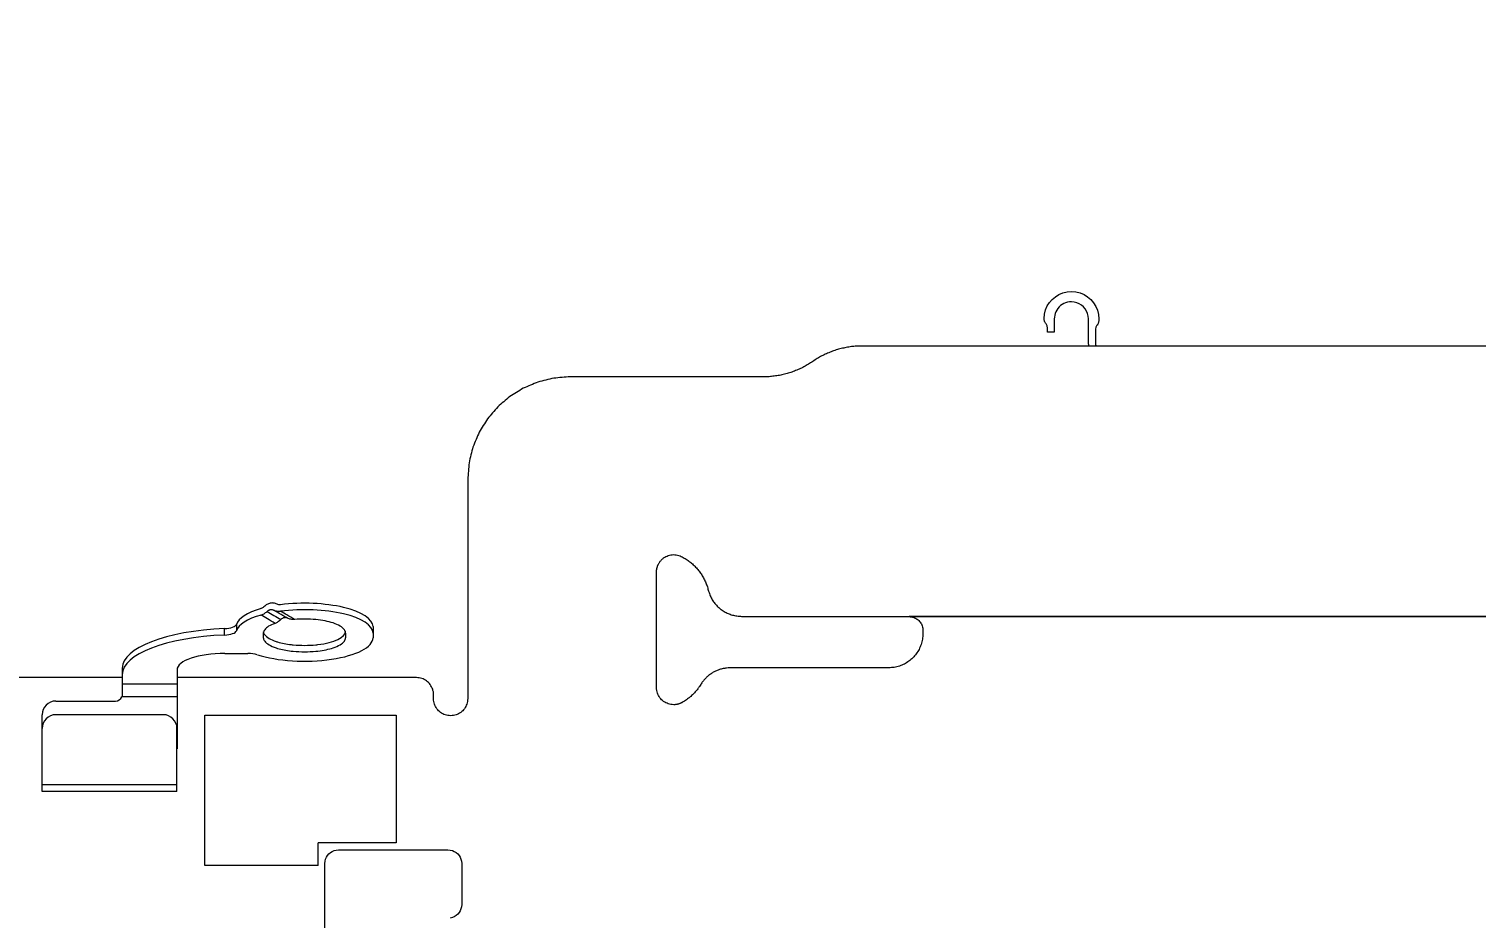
# Model space of a CAD drawing. Header units: millimetres. Extents: x 1863 to 2194, y 977 to 1295.
# Drawn here: x 2062.45 to 2083.59, y 1230.65 to 1243.65 of the extents above; entities that cross this region are included whole.
import ezdxf

# ---------------------------------------------------------------- set-up
doc = ezdxf.new("R2010")
doc.units = ezdxf.units.MM
doc.layers.add('2', color=7, linetype='Continuous', true_color=0xffffff)
doc.layers.add('BMLJ', color=4, linetype='Continuous')
doc.styles.get("Standard").update_dxf_attribs({"font": 'txt', "bigfont": 'gbcbig.shx'})
doc.dimstyles.new('ISO-25', dxfattribs={"dimtxt": 2.5, "dimasz": 2.5, "dimexe": 1.25, "dimexo": 0.625, "dimtad": 1, "dimtxsty": 'Standard', "dimcen": 2.5, "dimadec": 0, "dimazin": 0, "dimtfac": 1, "dimtmove": 0, "dimatfit": 3, "dimfxl": 1, "dimarcsym": 0})

# ---------------------------------------------------------------- blocks, each defined once
blk = doc.blocks.new('*D7')
at = {"layer": 'BMLJ', "color": 0, "lineweight": -2, "transparency": 16777216}
for p, q in [((2013.09, 1239.085), (2013.09, 1292.587)), ((2156.09, 1239.085), (2156.09, 1292.587)), ((2015.59, 1291.337), (2153.59, 1291.337))]:
    blk.add_line(p, q, dxfattribs=at)
at = {"layer": 'BMLJ', "color": 0, "transparency": 16777216}
for points in [[(2015.59, 1291.753), (2015.59, 1290.92), (2013.09, 1291.337)], [(2153.59, 1291.753), (2153.59, 1290.92), (2156.09, 1291.337)]]:
    blk.add_solid(points, dxfattribs=at)
at = {"layer": 'BMLJ', "color": 0, "transparency": 16777216, "insert": (2084.59, 1293.212), "char_height": 2.5, "attachment_point": 5}
blk.add_mtext('143', dxfattribs=at)

msp = doc.modelspace()

# ---------------------------------------------------------------- linework, layer by layer
at = {"layer": '2', "color": 35, "linetype": 'Continuous', "lineweight": 18}
for p, q in [((2077.401, 1239.696), (2077.447, 1239.735)), ((2077.447, 1239.735), (2077.499, 1239.767)), ((2077.499, 1239.767), (2077.556, 1239.791)), ((2077.556, 1239.791), (2077.617, 1239.805)), ((2077.617, 1239.805), (2077.681, 1239.81)), ((2077.681, 1239.81), (2077.746, 1239.805)), ((2077.746, 1239.805), (2077.807, 1239.79)), ((2077.807, 1239.79), (2077.865, 1239.766)), ((2077.865, 1239.766), (2077.917, 1239.733)), ((2077.917, 1239.733), (2077.964, 1239.693)), ((2077.287, 1239.482), (2077.303, 1239.542)), ((2077.303, 1239.542), (2077.328, 1239.599)), ((2077.328, 1239.599), (2077.361, 1239.65)), ((2077.361, 1239.65), (2077.401, 1239.696)), ((2077.468, 1239.54), (2077.454, 1239.515)), ((2077.484, 1239.564), (2077.468, 1239.54)), ((2077.503, 1239.585), (2077.484, 1239.564)), ((2077.523, 1239.604), (2077.503, 1239.585)), ((2077.546, 1239.62), (2077.523, 1239.604)), ((2077.571, 1239.634), (2077.546, 1239.62)), ((2077.596, 1239.645), (2077.571, 1239.634)), ((2077.624, 1239.653), (2077.596, 1239.645)), ((2077.652, 1239.658), (2077.624, 1239.653)), ((2077.681, 1239.66), (2077.652, 1239.658)), ((2077.721, 1239.656), (2077.681, 1239.66)), ((2077.76, 1239.647), (2077.721, 1239.656)), ((2077.796, 1239.632), (2077.76, 1239.647)), ((2077.828, 1239.612), (2077.796, 1239.632)), ((2077.857, 1239.587), (2077.828, 1239.612)), ((2077.882, 1239.558), (2077.857, 1239.587)), ((2077.903, 1239.525), (2077.882, 1239.558)), ((2077.918, 1239.489), (2077.903, 1239.525)), ((2077.964, 1239.693), (2078.004, 1239.647)), ((2078.004, 1239.647), (2078.036, 1239.594)), ((2078.036, 1239.594), (2078.06, 1239.537)), ((2078.06, 1239.537), (2078.076, 1239.475)), ((2077.281, 1239.418), (2077.287, 1239.482)), ((2077.281, 1239.409), (2077.281, 1239.418)), ((2077.282, 1239.4), (2077.281, 1239.409)), ((2077.283, 1239.391), (2077.282, 1239.4)), ((2077.286, 1239.383), (2077.283, 1239.391)), ((2077.288, 1239.374), (2077.286, 1239.383)), ((2077.291, 1239.366), (2077.288, 1239.374)), ((2077.295, 1239.358), (2077.291, 1239.366)), ((2077.3, 1239.35), (2077.295, 1239.358)), ((2077.305, 1239.343), (2077.3, 1239.35)), ((2077.31, 1239.336), (2077.305, 1239.343)), ((2077.326, 1239.311), (2077.31, 1239.336)), ((2077.333, 1239.277), (2077.326, 1239.311)), ((2077.432, 1239.436), (2077.43, 1239.41)), ((2077.43, 1239.41), (2077.43, 1239.215)), ((2077.437, 1239.463), (2077.432, 1239.436)), ((2077.444, 1239.489), (2077.437, 1239.463)), ((2077.454, 1239.515), (2077.444, 1239.489)), ((2077.927, 1239.45), (2077.918, 1239.489)), ((2077.931, 1239.41), (2077.927, 1239.45)), ((2077.931, 1239.071), (2077.931, 1239.41)), ((2078.053, 1239.317), (2078.037, 1239.289)), ((2078.066, 1239.334), (2078.056, 1239.317)), ((2078.07, 1239.342), (2078.066, 1239.334)), ((2078.073, 1239.35), (2078.07, 1239.342)), ((2078.076, 1239.358), (2078.073, 1239.35)), ((2078.076, 1239.475), (2078.081, 1239.41)), ((2078.078, 1239.366), (2078.076, 1239.358)), ((2078.08, 1239.375), (2078.078, 1239.366)), ((2078.081, 1239.383), (2078.08, 1239.375)), ((2078.081, 1239.41), (2078.081, 1239.392)), ((2078.081, 1239.392), (2078.081, 1239.383)), ((2077.333, 1239.215), (2077.333, 1239.277)), ((2077.43, 1239.215), (2077.333, 1239.215)), ((2078.037, 1239.289), (2078.031, 1239.26)), ((2078.031, 1239.26), (2078.031, 1239.071)), ((2077.931, 1239.065), (2077.931, 1239.071)), ((2077.931, 1239.06), (2077.931, 1239.065)), ((2077.931, 1239.054), (2077.931, 1239.06)), ((2077.932, 1239.048), (2077.931, 1239.054)), ((2077.932, 1239.042), (2077.932, 1239.048)), ((2077.933, 1239.037), (2077.932, 1239.042)), ((2077.934, 1239.031), (2077.933, 1239.037)), ((2077.935, 1239.025), (2077.934, 1239.031)), ((2077.936, 1239.02), (2077.935, 1239.025)), ((2077.937, 1239.014), (2077.936, 1239.02)), ((2077.937, 1239.014), (2077.937, 1239.014)), ((2078.031, 1239.071), (2078.031, 1239.065)), ((2078.031, 1239.065), (2078.031, 1239.06)), ((2078.031, 1239.06), (2078.032, 1239.054)), ((2078.032, 1239.054), (2078.032, 1239.048)), ((2078.032, 1239.048), (2078.033, 1239.042)), ((2078.033, 1239.042), (2078.034, 1239.037)), ((2078.034, 1239.037), (2078.035, 1239.031)), ((2078.035, 1239.031), (2078.036, 1239.025)), ((2078.036, 1239.025), (2078.037, 1239.02)), ((2078.037, 1239.02), (2078.039, 1239.014)), ((2078.039, 1239.014), (2078.039, 1239.014)), ((2065.304, 1234.79), (2065.304, 1234.884)), ((2065.478, 1234.945), (2065.478, 1234.851)), ((2067.474, 1234.912), (2067.474, 1234.75)), ((2065.874, 1234.742), (2065.874, 1234.818)), ((2067.074, 1234.818), (2067.074, 1234.75)), ((2065.31, 1234.521), (2065.645, 1234.521)), ((2063.81, 1234.307), (2063.81, 1233.925)), ((2064.61, 1234.282), (2064.61, 1233.124)), ((2063.81, 1234.074), (2064.61, 1234.074)), ((2062.84, 1233.825), (2063.71, 1233.825)), ((2064.61, 1233.886), (2063.802, 1233.886)), ((2062.64, 1232.505), (2062.64, 1233.625)), ((2064.409, 1233.625), (2062.84, 1233.625)), ((2064.609, 1232.505), (2064.609, 1233.425)), ((2064.61, 1233.124), (2064.609, 1233.124)), ((2062.64, 1232.605), (2064.609, 1232.605)), ((2064.609, 1232.505), (2062.64, 1232.505)), ((2066.671, 1231.423), (2066.671, 1231.75)), ((2067.814, 1231.75), (2066.671, 1231.75)), ((2066.771, 1231.45), (2066.774, 1231.483)), ((2066.774, 1231.483), (2066.781, 1231.513)), ((2066.781, 1231.513), (2066.793, 1231.542)), ((2066.793, 1231.542), (2066.809, 1231.568)), ((2066.809, 1231.568), (2066.829, 1231.592)), ((2066.829, 1231.592), (2066.852, 1231.612)), ((2066.852, 1231.612), (2066.878, 1231.628)), ((2066.878, 1231.628), (2066.907, 1231.64)), ((2066.907, 1231.64), (2066.938, 1231.647)), ((2066.938, 1231.647), (2066.97, 1231.65)), ((2066.97, 1231.65), (2068.57, 1231.65)), ((2068.57, 1231.65), (2068.603, 1231.647)), ((2068.603, 1231.647), (2068.634, 1231.64)), ((2068.634, 1231.64), (2068.662, 1231.628)), ((2068.662, 1231.628), (2068.689, 1231.612)), ((2068.689, 1231.612), (2068.712, 1231.592)), ((2068.712, 1231.592), (2068.732, 1231.568)), ((2068.732, 1231.568), (2068.748, 1231.542)), ((2068.748, 1231.542), (2068.76, 1231.513)), ((2068.76, 1231.513), (2068.767, 1231.483)), ((2068.767, 1231.483), (2068.77, 1231.45)), ((2066.771, 1228.854), (2066.771, 1231.45)), ((2068.77, 1231.45), (2068.77, 1230.85)), ((2068.77, 1230.85), (2068.767, 1230.818)), ((2068.634, 1230.66), (2068.603, 1230.653)), ((2068.662, 1230.673), (2068.634, 1230.66)), ((2068.689, 1230.689), (2068.662, 1230.673)), ((2068.712, 1230.709), (2068.689, 1230.689)), ((2068.732, 1230.732), (2068.712, 1230.709)), ((2068.748, 1230.758), (2068.732, 1230.732)), ((2068.76, 1230.787), (2068.748, 1230.758)), ((2068.767, 1230.818), (2068.76, 1230.787))]:
    msp.add_line(p, q, dxfattribs=at)
for centre, radius, start, end in [((2062.84, 1233.625), 0.2, 90, 180), ((2063.71, 1233.925), 0.1, 270, 336.9208), ((2062.84, 1233.425), 0.2, 90, 180), ((2064.409, 1233.425), 0.2, 0, 90)]:
    msp.add_arc(centre, radius, start, end, dxfattribs=at)
for centre, major_axis, start_param, end_param in [((2066.474, 1234.912), (-1, 0), 5.402589, 6.185096), ((2066.474, 1234.818), (-1, 0), 5.402589, 6.185096), ((2066.474, 1234.912), (-1, 0), 3.141667, 5.069387), ((2066.474, 1234.818), (-1, 0), 3.141519, 5.069387), ((2065.51, 1234.307), (-1.7, 0), 4.834142, 6.283185), ((2065.279, 1234.952), (0.2, 0), 4.834142, 6.185117), ((2066.474, 1234.818), (0.6, 0), 2.374426, 2.898025), ((2066.474, 1234.818), (0.6, 0), 1.290765, 1.814364), ((2066.474, 1234.818), (0.6, 0), 0.80363, 1.290765), ((2066.474, 1234.818), (0.6, 0), 0.243568, 0.80363), ((2066.474, 1234.818), (0.6, 0), 0, 0.243568), ((2065.51, 1234.213), (1.7, 0), 1.69255, 3.141593), ((2065.279, 1234.858), (-0.2, 0), 1.69255, 3.043525), ((2066.474, 1234.75), (1, 0), 3.950717, 6.283267), ((2066.474, 1234.844), (-0.6, 0), 0.243568, 0.80363), ((2066.474, 1234.75), (0.6, 0), 3.38516, 3.945222), ((2066.474, 1234.844), (-0.6, 0), 0.80363, 0.854607), ((2066.474, 1234.844), (-0.6, 0), 0.85461, 1.239785), ((2066.474, 1234.844), (-0.6, 0), 1.901808, 3.141593), ((2066.474, 1234.75), (0.6, 0), 5.479556, 6.039617), ((2066.474, 1234.75), (0.6, 0), 6.039617, 6.283185), ((2065.31, 1234.282), (-0.7, 0), 4.712389, 6.283185), ((2065.645, 1234.453), (-0.2, 0), 3.950717, 4.712389), ((2066.474, 1234.75), (0.6, 0), 3.945261, 3.996203), ((2066.474, 1234.75), (0.6, 0), 3.996203, 4.381377), ((2066.474, 1234.844), (-0.6, 0), 1.239785, 1.290765), ((2066.474, 1234.75), (0.6, 0), 4.381377, 4.432358), ((2066.474, 1234.844), (-0.6, 0), 1.290765, 1.850827), ((2066.474, 1234.75), (0.6, 0), 4.432358, 4.99242), ((2066.474, 1234.844), (-0.6, 0), 1.850827, 1.901808), ((2066.474, 1234.75), (0.6, 0), 4.99242, 5.043401), ((2066.474, 1234.75), (0.6, 0), 5.043401, 5.479556)]:
    msp.add_ellipse(centre, major_axis=major_axis, ratio=0.34202, start_param=start_param, end_param=end_param, dxfattribs=at)
for points, degree in [([(2074.1, 1238.902), (2074.077, 1238.891), (2074.055, 1238.88), (2074.032, 1238.869)], 3), ([(2074.17, 1238.931), (2074.147, 1238.922), (2074.124, 1238.912), (2074.1, 1238.902)], 3), ([(2074.242, 1238.956), (2074.218, 1238.948), (2074.194, 1238.94), (2074.17, 1238.931)], 3), ([(2074.315, 1238.977), (2074.291, 1238.97), (2074.266, 1238.963), (2074.242, 1238.956)], 3), ([(2074.39, 1238.993), (2074.365, 1238.988), (2074.34, 1238.982), (2074.315, 1238.977)], 3), ([(2074.465, 1239.005), (2074.44, 1239.001), (2074.415, 1238.997), (2074.39, 1238.993)], 3), ([(2074.541, 1239.012), (2074.516, 1239.009), (2074.49, 1239.007), (2074.465, 1239.005)], 3), ([(2074.618, 1239.014), (2074.592, 1239.013), (2074.566, 1239.012), (2074.541, 1239.012)], 3), ([(2149.397, 1239.014), (2074.618, 1239.014)], 1), ([(2073.703, 1238.676), (2073.68, 1238.666), (2073.656, 1238.656), (2073.633, 1238.647)], 3), ([(2073.771, 1238.709), (2073.748, 1238.698), (2073.726, 1238.687), (2073.703, 1238.676)], 3), ([(2073.837, 1238.747), (2073.815, 1238.735), (2073.793, 1238.722), (2073.771, 1238.709)], 3), ([(2073.901, 1238.789), (2073.88, 1238.775), (2073.859, 1238.761), (2073.837, 1238.747)], 3), ([(2073.966, 1238.831), (2073.944, 1238.817), (2073.923, 1238.803), (2073.901, 1238.789)], 3), ([(2074.032, 1238.869), (2074.01, 1238.856), (2073.988, 1238.844), (2073.966, 1238.831)], 3), ([(2069.884, 1238.487), (2069.812, 1238.457), (2069.741, 1238.427), (2069.669, 1238.397)], 3), ([(2070.115, 1238.544), (2070.038, 1238.525), (2069.961, 1238.506), (2069.884, 1238.487)], 3), ([(2070.358, 1238.564), (2070.277, 1238.557), (2070.196, 1238.551), (2070.115, 1238.544)], 3), ([(2073.185, 1238.564), (2070.358, 1238.564)], 1), ([(2073.262, 1238.566), (2073.236, 1238.565), (2073.211, 1238.565), (2073.185, 1238.564)], 3), ([(2073.338, 1238.573), (2073.313, 1238.571), (2073.287, 1238.569), (2073.262, 1238.566)], 3), ([(2073.414, 1238.585), (2073.388, 1238.581), (2073.363, 1238.577), (2073.338, 1238.573)], 3), ([(2073.488, 1238.601), (2073.463, 1238.596), (2073.438, 1238.59), (2073.414, 1238.585)], 3), ([(2073.561, 1238.622), (2073.537, 1238.615), (2073.512, 1238.608), (2073.488, 1238.601)], 3), ([(2073.633, 1238.647), (2073.609, 1238.638), (2073.585, 1238.63), (2073.561, 1238.622)], 3), ([(2069.472, 1238.275), (2069.414, 1238.225), (2069.356, 1238.175), (2069.297, 1238.125)], 3), ([(2069.669, 1238.397), (2069.603, 1238.356), (2069.538, 1238.315), (2069.472, 1238.275)], 3), ([(2069.297, 1238.125), (2069.247, 1238.066), (2069.197, 1238.008), (2069.147, 1237.95)], 3), ([(2069.147, 1237.95), (2069.107, 1237.884), (2069.066, 1237.819), (2069.025, 1237.753)], 3), ([(2069.025, 1237.753), (2068.995, 1237.682), (2068.965, 1237.61), (2068.934, 1237.538)], 3), ([(2068.934, 1237.538), (2068.915, 1237.461), (2068.896, 1237.384), (2068.877, 1237.307)], 3), ([(2068.877, 1237.307), (2068.871, 1237.226), (2068.864, 1237.145), (2068.858, 1237.064)], 3), ([(2068.858, 1237.064), (2068.858, 1233.86)], 1), ([(2071.721, 1235.916), (2071.732, 1235.923), (2071.743, 1235.93), (2071.754, 1235.937)], 3), ([(2071.754, 1235.937), (2071.766, 1235.942), (2071.777, 1235.947), (2071.789, 1235.951)], 3), ([(2071.789, 1235.951), (2071.802, 1235.955), (2071.814, 1235.958), (2071.826, 1235.961)], 3), ([(2071.826, 1235.961), (2071.839, 1235.962), (2071.852, 1235.963), (2071.865, 1235.965)], 3), ([(2071.865, 1235.965), (2071.878, 1235.964), (2071.891, 1235.963), (2071.904, 1235.962)], 3), ([(2071.904, 1235.962), (2071.916, 1235.959), (2071.929, 1235.956), (2071.942, 1235.954)], 3), ([(2071.942, 1235.954), (2071.955, 1235.948), (2071.967, 1235.943), (2071.98, 1235.938)], 3), ([(2071.98, 1235.938), (2071.999, 1235.928), (2072.018, 1235.917), (2072.037, 1235.906)], 3), ([(2071.618, 1235.726), (2071.618, 1235.73), (2071.619, 1235.734), (2071.619, 1235.738)], 3), ([(2071.618, 1235.715), (2071.618, 1235.719), (2071.618, 1235.722), (2071.618, 1235.726)], 3), ([(2071.618, 1234.021), (2071.618, 1235.715)], 1), ([(2071.619, 1235.738), (2071.619, 1235.742), (2071.62, 1235.745), (2071.62, 1235.749)], 3), ([(2071.62, 1235.749), (2071.621, 1235.753), (2071.622, 1235.757), (2071.622, 1235.76)], 3), ([(2071.622, 1235.76), (2071.623, 1235.764), (2071.624, 1235.768), (2071.625, 1235.772)], 3), ([(2071.625, 1235.772), (2071.626, 1235.775), (2071.627, 1235.779), (2071.628, 1235.783)], 3), ([(2071.628, 1235.783), (2071.629, 1235.787), (2071.63, 1235.79), (2071.631, 1235.794)], 3), ([(2071.631, 1235.794), (2071.632, 1235.797), (2071.634, 1235.801), (2071.635, 1235.805)], 3), ([(2071.635, 1235.805), (2071.637, 1235.808), (2071.638, 1235.812), (2071.64, 1235.815)], 3), ([(2071.64, 1235.815), (2071.641, 1235.819), (2071.643, 1235.822), (2071.645, 1235.826)], 3), ([(2071.645, 1235.826), (2071.652, 1235.837), (2071.659, 1235.849), (2071.666, 1235.861)], 3), ([(2071.666, 1235.861), (2071.674, 1235.871), (2071.683, 1235.881), (2071.691, 1235.891)], 3), ([(2071.691, 1235.891), (2071.701, 1235.899), (2071.711, 1235.908), (2071.721, 1235.916)], 3), ([(2072.037, 1235.906), (2072.056, 1235.894), (2072.074, 1235.882), (2072.092, 1235.87)], 3), ([(2072.092, 1235.87), (2072.109, 1235.856), (2072.125, 1235.843), (2072.142, 1235.829)], 3), ([(2072.142, 1235.829), (2072.158, 1235.814), (2072.174, 1235.799), (2072.189, 1235.784)], 3), ([(2072.189, 1235.784), (2072.203, 1235.768), (2072.217, 1235.751), (2072.232, 1235.735)], 3), ([(2072.232, 1235.735), (2072.244, 1235.718), (2072.257, 1235.7), (2072.27, 1235.683)], 3), ([(2072.27, 1235.683), (2072.281, 1235.664), (2072.292, 1235.646), (2072.304, 1235.627)], 3), ([(2072.304, 1235.627), (2072.313, 1235.608), (2072.323, 1235.588), (2072.332, 1235.569)], 3), ([(2072.332, 1235.569), (2072.34, 1235.549), (2072.348, 1235.528), (2072.356, 1235.508)], 3), ([(2072.356, 1235.508), (2072.362, 1235.487), (2072.368, 1235.466), (2072.374, 1235.445)], 3), ([(2072.374, 1235.445), (2072.381, 1235.423), (2072.388, 1235.401), (2072.395, 1235.379)], 3), ([(2072.395, 1235.379), (2072.405, 1235.359), (2072.414, 1235.339), (2072.424, 1235.319)], 3), ([(2072.424, 1235.319), (2072.436, 1235.3), (2072.448, 1235.282), (2072.46, 1235.263)], 3), ([(2065.881, 1235.203), (2065.868, 1235.19), (2065.852, 1235.18), (2065.837, 1235.176)], 3), ([(2065.93, 1235.027), (2065.899, 1235.045), (2065.868, 1235.063), (2065.837, 1235.082)], 3), ([(2065.926, 1235.136), (2065.993, 1235.096), (2066.06, 1235.056), (2066.127, 1235.017)], 3), ([(2066.124, 1235.232), (2066.106, 1235.23), (2066.088, 1235.233), (2066.072, 1235.241)], 3), ([(2066.217, 1235.083), (2066.186, 1235.102), (2066.155, 1235.12), (2066.124, 1235.138)], 3), ([(2066.329, 1235.017), (2066.292, 1235.039), (2066.254, 1235.061), (2066.217, 1235.083)], 3), ([(2072.46, 1235.263), (2072.474, 1235.247), (2072.488, 1235.23), (2072.503, 1235.214)], 3), ([(2072.503, 1235.214), (2072.519, 1235.199), (2072.535, 1235.184), (2072.551, 1235.17)], 3), ([(2072.551, 1235.17), (2072.569, 1235.158), (2072.587, 1235.145), (2072.605, 1235.133)], 3), ([(2072.605, 1235.133), (2072.625, 1235.123), (2072.644, 1235.113), (2072.664, 1235.103)], 3), ([(2072.664, 1235.103), (2072.684, 1235.096), (2072.705, 1235.089), (2072.726, 1235.081)], 3), ([(2072.726, 1235.081), (2072.748, 1235.077), (2072.77, 1235.072), (2072.791, 1235.068)], 3), ([(2065.891, 1234.867), (2065.88, 1234.851), (2065.874, 1234.835), (2065.874, 1234.818)], 3), ([(2066.042, 1234.96), (2066.004, 1234.982), (2065.967, 1235.004), (2065.93, 1235.027)], 3), ([(2072.791, 1235.068), (2072.814, 1235.066), (2072.837, 1235.065), (2072.86, 1235.063)], 3), ([(2072.86, 1235.063), (2109.15, 1235.063)], 1), ([(2109.145, 1235.059), (2075.31, 1235.059)], 1), ([(2075.31, 1235.059), (2075.321, 1235.058), (2075.332, 1235.057), (2075.343, 1235.056)], 3), ([(2075.343, 1235.056), (2075.353, 1235.054), (2075.363, 1235.051), (2075.373, 1235.049)], 3), ([(2075.373, 1235.049), (2075.383, 1235.045), (2075.393, 1235.041), (2075.402, 1235.037)], 3), ([(2075.402, 1235.037), (2075.411, 1235.031), (2075.42, 1235.026), (2075.428, 1235.021)], 3), ([(2075.428, 1235.021), (2075.436, 1235.014), (2075.444, 1235.007), (2075.452, 1235.001)], 3), ([(2075.452, 1235.001), (2075.458, 1234.993), (2075.465, 1234.985), (2075.472, 1234.977)], 3), ([(2075.472, 1234.977), (2075.477, 1234.969), (2075.482, 1234.96), (2075.488, 1234.951)], 3), ([(2075.488, 1234.951), (2075.492, 1234.942), (2075.496, 1234.932), (2075.5, 1234.922)], 3), ([(2075.5, 1234.922), (2075.503, 1234.912), (2075.505, 1234.902), (2075.508, 1234.892)], 3), ([(2075.508, 1234.892), (2075.509, 1234.881), (2075.509, 1234.87), (2075.51, 1234.859)], 3), ([(2065.891, 1234.794), (2065.881, 1234.808), (2065.875, 1234.822), (2065.874, 1234.836)], 3), ([(2065.874, 1234.742), (2065.875, 1234.728), (2065.881, 1234.714), (2065.891, 1234.7)], 3), ([(2075.504, 1234.728), (2075.497, 1234.702), (2075.491, 1234.677), (2075.485, 1234.651)], 3), ([(2075.51, 1234.809), (2075.508, 1234.782), (2075.506, 1234.755), (2075.504, 1234.728)], 3), ([(2075.51, 1234.859), (2075.51, 1234.809)], 1), ([(2075.364, 1234.456), (2075.345, 1234.439), (2075.325, 1234.422), (2075.306, 1234.406)], 3), ([(2075.414, 1234.514), (2075.397, 1234.494), (2075.381, 1234.475), (2075.364, 1234.456)], 3), ([(2075.455, 1234.579), (2075.441, 1234.558), (2075.427, 1234.536), (2075.414, 1234.514)], 3), ([(2075.485, 1234.651), (2075.475, 1234.627), (2075.465, 1234.603), (2075.455, 1234.579)], 3), ([(2072.447, 1234.245), (2072.432, 1234.236), (2072.418, 1234.227), (2072.404, 1234.218)], 3), ([(2072.492, 1234.267), (2072.477, 1234.26), (2072.462, 1234.252), (2072.447, 1234.245)], 3), ([(2072.54, 1234.285), (2072.524, 1234.279), (2072.508, 1234.273), (2072.492, 1234.267)], 3), ([(2072.589, 1234.299), (2072.572, 1234.294), (2072.556, 1234.29), (2072.54, 1234.285)], 3), ([(2072.64, 1234.307), (2072.623, 1234.304), (2072.606, 1234.301), (2072.589, 1234.299)], 3), ([(2072.692, 1234.309), (2072.674, 1234.308), (2072.657, 1234.308), (2072.64, 1234.307)], 3), ([(2075.011, 1234.309), (2072.692, 1234.309)], 1), ([(2075.092, 1234.316), (2075.065, 1234.314), (2075.038, 1234.312), (2075.011, 1234.309)], 3), ([(2075.169, 1234.335), (2075.143, 1234.328), (2075.117, 1234.322), (2075.092, 1234.316)], 3), ([(2075.24, 1234.365), (2075.216, 1234.355), (2075.192, 1234.345), (2075.169, 1234.335)], 3), ([(2075.306, 1234.406), (2075.284, 1234.392), (2075.262, 1234.379), (2075.24, 1234.365)], 3), ([(2063.81, 1234.168), (2061.952, 1234.168)], 1), ([(2068.108, 1234.168), (2064.61, 1234.168)], 1), ([(2068.149, 1234.164), (2068.135, 1234.165), (2068.122, 1234.167), (2068.108, 1234.168)], 3), ([(2068.187, 1234.155), (2068.175, 1234.158), (2068.162, 1234.161), (2068.149, 1234.164)], 3), ([(2068.223, 1234.14), (2068.211, 1234.145), (2068.199, 1234.15), (2068.187, 1234.155)], 3), ([(2068.256, 1234.119), (2068.245, 1234.126), (2068.234, 1234.133), (2068.223, 1234.14)], 3), ([(2068.285, 1234.094), (2068.276, 1234.103), (2068.266, 1234.111), (2068.256, 1234.119)], 3), ([(2068.31, 1234.065), (2068.302, 1234.075), (2068.294, 1234.085), (2068.285, 1234.094)], 3), ([(2068.331, 1234.032), (2068.324, 1234.043), (2068.317, 1234.054), (2068.31, 1234.065)], 3), ([(2068.346, 1233.997), (2068.341, 1234.009), (2068.336, 1234.02), (2068.331, 1234.032)], 3), ([(2071.621, 1233.981), (2071.62, 1233.994), (2071.619, 1234.008), (2071.618, 1234.021)], 3), ([(2072.244, 1234.036), (2072.236, 1234.025), (2072.229, 1234.015), (2072.221, 1234.004)], 3), ([(2072.264, 1234.068), (2072.257, 1234.057), (2072.25, 1234.046), (2072.244, 1234.036)], 3), ([(2072.294, 1234.111), (2072.284, 1234.097), (2072.274, 1234.082), (2072.264, 1234.068)], 3), ([(2072.327, 1234.151), (2072.316, 1234.137), (2072.305, 1234.124), (2072.294, 1234.111)], 3), ([(2072.364, 1234.186), (2072.352, 1234.174), (2072.339, 1234.162), (2072.327, 1234.151)], 3), ([(2072.404, 1234.218), (2072.391, 1234.207), (2072.377, 1234.197), (2072.364, 1234.186)], 3), ([(2063.81, 1233.925), (2063.81, 1233.912), (2063.807, 1233.899), (2063.802, 1233.886)], 3), ([(2068.356, 1233.958), (2068.352, 1233.971), (2068.349, 1233.984), (2068.346, 1233.997)], 3), ([(2068.359, 1233.918), (2068.358, 1233.931), (2068.357, 1233.945), (2068.356, 1233.958)], 3), ([(2068.359, 1233.86), (2068.359, 1233.918)], 1), ([(2068.362, 1233.819), (2068.361, 1233.833), (2068.36, 1233.846), (2068.359, 1233.86)], 3), ([(2068.371, 1233.78), (2068.368, 1233.793), (2068.365, 1233.806), (2068.362, 1233.819)], 3), ([(2068.854, 1233.819), (2068.851, 1233.806), (2068.848, 1233.793), (2068.845, 1233.78)], 3), ([(2068.858, 1233.86), (2068.857, 1233.846), (2068.856, 1233.833), (2068.854, 1233.819)], 3), ([(2071.631, 1233.942), (2071.627, 1233.955), (2071.624, 1233.968), (2071.621, 1233.981)], 3), ([(2071.646, 1233.906), (2071.641, 1233.918), (2071.636, 1233.93), (2071.631, 1233.942)], 3), ([(2071.666, 1233.873), (2071.659, 1233.884), (2071.653, 1233.895), (2071.646, 1233.906)], 3), ([(2071.691, 1233.844), (2071.683, 1233.854), (2071.674, 1233.864), (2071.666, 1233.873)], 3), ([(2071.72, 1233.819), (2071.711, 1233.828), (2071.701, 1233.836), (2071.691, 1233.844)], 3), ([(2071.753, 1233.799), (2071.742, 1233.806), (2071.731, 1233.813), (2071.72, 1233.819)], 3), ([(2072.025, 1233.823), (2072.013, 1233.816), (2072.002, 1233.81), (2071.991, 1233.803)], 3), ([(2072.056, 1233.844), (2072.046, 1233.837), (2072.035, 1233.83), (2072.025, 1233.823)], 3), ([(2072.087, 1233.867), (2072.077, 1233.86), (2072.067, 1233.852), (2072.056, 1233.844)], 3), ([(2072.117, 1233.892), (2072.107, 1233.884), (2072.097, 1233.876), (2072.087, 1233.867)], 3), ([(2072.145, 1233.918), (2072.136, 1233.909), (2072.126, 1233.901), (2072.117, 1233.892)], 3), ([(2072.172, 1233.945), (2072.163, 1233.936), (2072.154, 1233.927), (2072.145, 1233.918)], 3), ([(2072.197, 1233.974), (2072.189, 1233.965), (2072.18, 1233.955), (2072.172, 1233.945)], 3), ([(2072.221, 1234.004), (2072.213, 1233.994), (2072.205, 1233.984), (2072.197, 1233.974)], 3), ([(2065.016, 1233.617), (2067.814, 1233.617)], 1), ([(2065.016, 1231.423), (2065.016, 1233.617)], 1), ([(2067.814, 1233.617), (2067.814, 1231.75)], 1), ([(2068.387, 1233.745), (2068.381, 1233.757), (2068.376, 1233.769), (2068.371, 1233.78)], 3), ([(2068.407, 1233.712), (2068.4, 1233.723), (2068.393, 1233.734), (2068.387, 1233.745)], 3), ([(2068.432, 1233.683), (2068.423, 1233.692), (2068.415, 1233.702), (2068.407, 1233.712)], 3), ([(2068.461, 1233.658), (2068.451, 1233.666), (2068.441, 1233.674), (2068.432, 1233.683)], 3), ([(2068.493, 1233.637), (2068.482, 1233.644), (2068.471, 1233.651), (2068.461, 1233.658)], 3), ([(2068.529, 1233.622), (2068.517, 1233.627), (2068.505, 1233.632), (2068.493, 1233.637)], 3), ([(2068.567, 1233.613), (2068.555, 1233.616), (2068.542, 1233.619), (2068.529, 1233.622)], 3), ([(2068.608, 1233.61), (2068.594, 1233.611), (2068.581, 1233.612), (2068.567, 1233.613)], 3), ([(2068.649, 1233.613), (2068.635, 1233.612), (2068.622, 1233.611), (2068.608, 1233.61)], 3), ([(2068.687, 1233.622), (2068.674, 1233.619), (2068.662, 1233.616), (2068.649, 1233.613)], 3), ([(2068.723, 1233.637), (2068.711, 1233.632), (2068.699, 1233.627), (2068.687, 1233.622)], 3), ([(2068.756, 1233.658), (2068.745, 1233.651), (2068.734, 1233.644), (2068.723, 1233.637)], 3), ([(2068.785, 1233.683), (2068.775, 1233.674), (2068.766, 1233.666), (2068.756, 1233.658)], 3), ([(2068.81, 1233.712), (2068.802, 1233.702), (2068.793, 1233.692), (2068.785, 1233.683)], 3), ([(2068.83, 1233.745), (2068.823, 1233.734), (2068.817, 1233.723), (2068.81, 1233.712)], 3), ([(2068.845, 1233.78), (2068.84, 1233.769), (2068.835, 1233.757), (2068.83, 1233.745)], 3), ([(2071.789, 1233.784), (2071.777, 1233.789), (2071.765, 1233.794), (2071.753, 1233.799)], 3), ([(2071.827, 1233.774), (2071.814, 1233.778), (2071.802, 1233.781), (2071.789, 1233.784)], 3), ([(2071.868, 1233.771), (2071.854, 1233.772), (2071.841, 1233.773), (2071.827, 1233.774)], 3), ([(2071.881, 1233.771), (2071.876, 1233.771), (2071.872, 1233.771), (2071.868, 1233.771)], 3), ([(2071.894, 1233.772), (2071.889, 1233.772), (2071.885, 1233.772), (2071.881, 1233.771)], 3), ([(2071.906, 1233.774), (2071.902, 1233.773), (2071.898, 1233.773), (2071.894, 1233.772)], 3), ([(2071.919, 1233.776), (2071.915, 1233.776), (2071.911, 1233.775), (2071.906, 1233.774)], 3), ([(2071.932, 1233.779), (2071.927, 1233.778), (2071.923, 1233.777), (2071.919, 1233.776)], 3), ([(2071.944, 1233.783), (2071.94, 1233.782), (2071.936, 1233.78), (2071.932, 1233.779)], 3), ([(2071.956, 1233.787), (2071.952, 1233.785), (2071.948, 1233.784), (2071.944, 1233.783)], 3), ([(2071.968, 1233.792), (2071.964, 1233.79), (2071.96, 1233.788), (2071.956, 1233.787)], 3), ([(2071.98, 1233.797), (2071.976, 1233.795), (2071.972, 1233.793), (2071.968, 1233.792)], 3), ([(2071.991, 1233.803), (2071.988, 1233.801), (2071.984, 1233.799), (2071.98, 1233.797)], 3), ([(2066.671, 1231.423), (2065.016, 1231.423)], 1)]:
    msp.add_open_spline(points, degree=degree, dxfattribs=at)
for points, knots in [([(2065.837, 1235.082), (2065.852, 1235.086), (2065.867, 1235.093), (2065.89, 1235.106), (2065.898, 1235.111), (2065.912, 1235.123), (2065.92, 1235.129), (2065.926, 1235.136)], [0, 0, 0, 0, 0.5, 0.5, 0.75, 0.75, 1, 1, 1, 1]), ([(2066.072, 1235.241), (2066.057, 1235.249), (2066.041, 1235.254), (2066.016, 1235.258), (2066.008, 1235.258), (2065.991, 1235.258), (2065.982, 1235.257), (2065.965, 1235.253), (2065.957, 1235.251), (2065.94, 1235.245), (2065.932, 1235.241), (2065.917, 1235.232), (2065.909, 1235.227), (2065.895, 1235.216), (2065.888, 1235.21), (2065.881, 1235.203)], [0, 0, 0, 0, 0.25, 0.25, 0.375, 0.375, 0.5, 0.5, 0.625, 0.625, 0.75, 0.75, 0.875, 0.875, 1, 1, 1, 1]), ([(2065.926, 1235.136), (2065.933, 1235.142), (2065.941, 1235.148), (2065.953, 1235.154), (2065.957, 1235.156), (2065.965, 1235.159), (2065.969, 1235.16), (2065.978, 1235.162), (2065.982, 1235.162), (2065.99, 1235.163), (2065.995, 1235.163), (2066.007, 1235.161), (2066.015, 1235.158), (2066.022, 1235.154)], [0, 0, 0, 0, 0.25, 0.25, 0.375, 0.375, 0.5, 0.5, 0.625, 0.625, 0.75, 0.75, 1, 1, 1, 1]), ([(2066.121, 1235.096), (2066.096, 1235.11), (2066.071, 1235.125), (2066.038, 1235.145), (2066.03, 1235.15), (2066.022, 1235.154)], [0, 0, 0, 0, 0.755778, 0.755778, 1, 1, 1, 1]), ([(2066.022, 1235.154), (2066.037, 1235.147), (2066.053, 1235.142), (2066.079, 1235.138), (2066.088, 1235.137), (2066.106, 1235.137), (2066.115, 1235.137), (2066.124, 1235.138)], [0, 0, 0, 0, 0.5, 0.5, 0.75, 0.75, 1, 1, 1, 1]), ([(2066.223, 1235.036), (2066.211, 1235.042), (2066.203, 1235.047), (2066.192, 1235.054), (2066.183, 1235.059), (2066.172, 1235.066), (2066.172, 1235.066), (2066.171, 1235.066), (2066.17, 1235.067), (2066.168, 1235.068), (2066.165, 1235.07), (2066.157, 1235.074), (2066.143, 1235.083), (2066.13, 1235.091), (2066.121, 1235.096)], [0, 0, 0, 0, 0.25, 0.25, 0.5, 0.5, 0.507813, 0.507813, 0.515625, 0.53125, 0.5625, 0.625, 0.75, 1, 1, 1, 1]), ([(2066.127, 1235.017), (2066.113, 1235.003), (2066.099, 1234.992), (2066.077, 1234.977), (2066.07, 1234.973), (2066.056, 1234.966), (2066.049, 1234.963), (2066.042, 1234.96)], [0, 0, 0, 0, 0.5, 0.5, 0.75, 0.75, 1, 1, 1, 1]), ([(2066.223, 1235.036), (2066.215, 1235.04), (2066.207, 1235.042), (2066.195, 1235.044), (2066.191, 1235.044), (2066.182, 1235.044), (2066.178, 1235.043), (2066.169, 1235.042), (2066.165, 1235.041), (2066.157, 1235.038), (2066.153, 1235.036), (2066.141, 1235.029), (2066.134, 1235.024), (2066.127, 1235.017)], [0, 0, 0, 0, 0.25, 0.25, 0.375, 0.375, 0.5, 0.5, 0.625, 0.625, 0.75, 0.75, 1, 1, 1, 1]), ([(2066.329, 1235.017), (2066.309, 1235.015), (2066.291, 1235.016), (2066.264, 1235.021), (2066.255, 1235.023), (2066.238, 1235.028), (2066.23, 1235.032), (2066.223, 1235.036)], [0, 0, 0, 0, 0.5, 0.5, 0.75, 0.75, 1, 1, 1, 1])]:
    msp.add_open_spline(points, degree=3, knots=knots, dxfattribs=at)

# ---------------------------------------------------------------- dimensions: what is measured, and where the dimension line sits
at = {"layer": 'BMLJ'}
dim = msp.add_linear_dim(base=(2156.09, 1291.337), p1=(2013.09, 1238.46), p2=(2156.09, 1238.46), dimstyle='ISO-25', dxfattribs=at)
dim.commit()
dim.dimension.update_dxf_attribs({"geometry": '*D7', "text_midpoint": (2084.59, 1293.212)})

doc.saveas('drawing.dxf')
